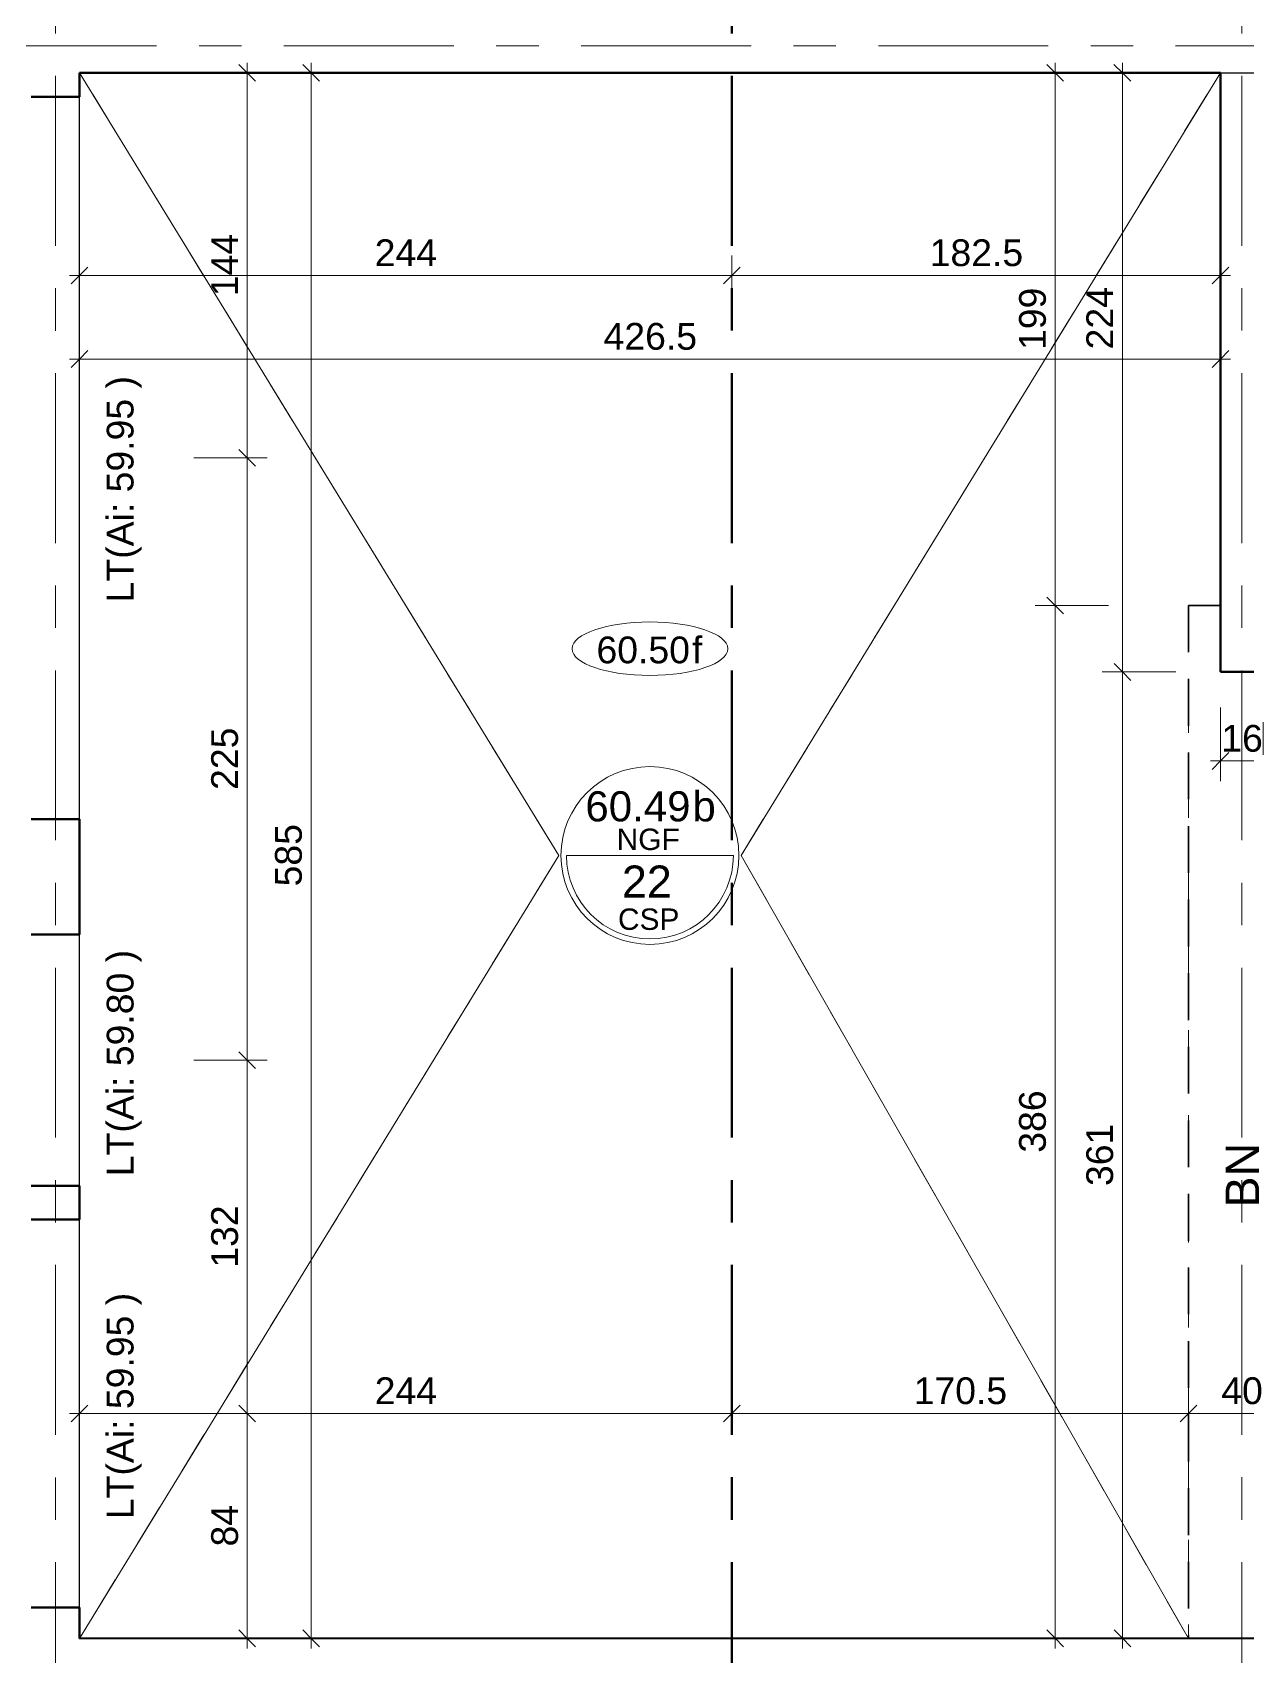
# Model space of a CAD drawing. Header units: metres. Extents: x 399 to 3028, y -427 to 863.
# Drawn here: x 410.5 to 415.04, y -404.84 to -398.77 of the extents above; entities that cross this region are included whole.
import ezdxf

# ---------------------------------------------------------------- set-up
doc = ezdxf.new("R2010")
doc.units = ezdxf.units.M
for name, pattern in [('Caché', [0.265, 0.175, -0.09]), ('Ligne de quadrillage', [1.11125, 0.635, -0.15875, 0.15875, -0.15875]), ('Tiret', [0.3175, 0.15875, -0.15875])]:
    doc.linetypes.add(name, pattern=pattern)
for name, color, linetype, lineweight in [('A-ANNO-DIMS', 211, 'Continuous', 9), ('A-ANNO-DIMS-50', 211, 'Continuous', 9), ('A-DETL', 90, 'Continuous', 18), ('A-FLOR', 192, 'Continuous', 18), ('A-WALL', 113, 'Continuous', 18), ('G-ANNO-DIMS', 111, 'Continuous', 9), ('G-ANNO-TEXT', 231, 'Continuous', 9), ('S-FLOR-SYMB', 171, 'Continuous', 9), ('S-GRID', 1, 'Continuous', 9)]:
    doc.layers.add(name, color=color, linetype=linetype, lineweight=lineweight)
doc.styles.add('Arial', font='arial.ttf', dxfattribs={"height": 0.1})
doc.styles.add('Arial_10', font='arial.ttf', dxfattribs={"height": 0.12})
doc.styles.add('Arial_11', font='arial.ttf', dxfattribs={"height": 0.125})
doc.styles.add('Arial_8', font='arial.ttf', dxfattribs={"height": 0.0016})
doc.styles.add('Arial_9', font='arial.ttf', dxfattribs={"height": 0.1125})
doc.dimstyles.new('AES-_COTATION_1_50', dxfattribs={"dimscale": 0.3048, "dimtxt": 0.102026, "dimasz": 0.205052, "dimexe": 0.246063, "dimexo": 0.0625, "dimgap": 0.016404, "dimtad": 1, "dimdec": 1, "dimlfac": 100, "dimrnd": 0.5, "dimdsep": 46, "dimtxsty": 'Arial', "dimblk1": 'OBLIQUE', "dimblk2": 'OBLIQUE', "dimsah": 1, "dimcen": 0.09, "dimdle": 0.123031, "dimazin": 0, "dimtfac": 1, "dimtdec": 4, "dimtix": 1, "dimtmove": 0, "dimatfit": 3, "dimfxl": 0.656168, "dimfxlon": 1, "dimtvp": 1, "dimtolj": 1, "dimtzin": 0, "dimarcsym": 2})
doc.dimstyles.new('AES-_COTATION_1_50_1', dxfattribs={"dimscale": 0.3048, "dimtxt": 0.102026, "dimasz": 0.205052, "dimexe": 0.246063, "dimexo": 0.0625, "dimgap": 0.016404, "dimtad": 1, "dimdec": 1, "dimlfac": 100, "dimrnd": 0.5, "dimdsep": 46, "dimtxsty": 'Arial', "dimblk1": 'OBLIQUE', "dimblk2": 'OBLIQUE', "dimsah": 1, "dimcen": 0.09, "dimdle": 0.123031, "dimazin": 0, "dimtfac": 1, "dimtdec": 4, "dimtix": 1, "dimtmove": 2, "dimatfit": 3, "dimfxl": 0.656168, "dimfxlon": 1, "dimtvp": 1, "dimtolj": 1, "dimtzin": 0, "dimarcsym": 2})
doc.dimstyles.new('AES-_COTATION_1_50_2', dxfattribs={"dimscale": 0.3048, "dimtxt": 0.102026, "dimasz": 0.205052, "dimexe": 0.246063, "dimexo": 0.0625, "dimgap": 0.016404, "dimtad": 1, "dimdec": 1, "dimlfac": 100, "dimrnd": 0.5, "dimdsep": 46, "dimtxsty": 'Arial', "dimblk1": 'OBLIQUE', "dimblk2": 'OBLIQUE', "dimsah": 1, "dimcen": 0.09, "dimdle": 0.123031, "dimazin": 0, "dimtfac": 1, "dimtdec": 4, "dimtix": 1, "dimtmove": 0, "dimatfit": 3, "dimfxl": 0.656168, "dimfxlon": 1, "dimtvp": 1, "dimtolj": 1, "dimtzin": 0, "dimarcsym": 2})
doc.dimstyles.new('AES-_COTATION_1_50_3', dxfattribs={"dimscale": 0.3048, "dimtxt": 0.102026, "dimasz": 0.205052, "dimexe": 0.246063, "dimexo": 0.0625, "dimgap": 0.016404, "dimtad": 1, "dimdec": 1, "dimlfac": 100, "dimrnd": 0.5, "dimdsep": 46, "dimtxsty": 'Arial', "dimblk1": 'OBLIQUE', "dimblk2": 'OBLIQUE', "dimsah": 1, "dimcen": 0.09, "dimdle": 0.123031, "dimazin": 0, "dimtfac": 1, "dimtdec": 4, "dimtix": 1, "dimtmove": 0, "dimatfit": 3, "dimfxl": 0.656168, "dimfxlon": 1, "dimtvp": 1, "dimtolj": 1, "dimtzin": 0, "dimarcsym": 2})

# ---------------------------------------------------------------- blocks, each defined once
blk = doc.blocks.new('AES-Etiquette Dalle CSP brut vide - Dalle bidirectionnelle-1778194-AES_EXE_BET_TZ_R_1_COF_0100-Plan coffrage PH R_1 Diffusion')
at = {"layer": 'S-FLOR-SYMB'}
blk.add_line((-0.00624, 0), (0.00624, 0), dxfattribs=at)
blk.add_circle((0, 0), 0.00665, dxfattribs=at)
blk.add_arc((0, 0), 0.00624, 180, 360, dxfattribs=at)
at = {"layer": 'S-FLOR-SYMB', "char_height": 0.0016, "attachment_point": 1, "style": 'Arial_8'}
for s, insert, width in [('NGF', (-0.00249, 0.00201), 0.0058523), ('CSP', (-0.00239, -0.00396), 0.005692)]:
    blk.add_mtext(s, dxfattribs=dict(at, insert=insert, width=width))
blk = doc.blocks.new('DIMBLOCK40-AES_EXE_BET_TZ_R_1_COF_0100-Plan coffrage PH R_1 Diffusion')
at = {"layer": 'A-ANNO-DIMS-50', "transparency": 16777216}
for p, q in [((411.0982, -403.9279), (411.3732, -403.9279)), ((411.2982, -403.9279), (411.0982, -403.9279)), ((411.2982, -403.9279), (411.267, -403.8967)), ((411.2982, -404.806), (411.2982, -403.9279)), ((411.2982, -403.9279), (411.3295, -403.9592)), ((411.2982, -404.7685), (411.267, -404.7372)), ((411.0982, -404.7685), (411.3732, -404.7685)), ((411.2982, -404.7685), (411.0982, -404.7685)), ((411.2982, -404.7685), (411.3295, -404.7997))]:
    blk.add_line(p, q, dxfattribs=at)
at = {"layer": 'A-ANNO-DIMS-50', "color": 0, "transparency": 16777216, "insert": (411.1634, -404.4251), "char_height": 0.1, "width": 0.184588, "attachment_point": 1, "rotation": 90, "line_spacing_factor": 0.941778, "style": 'Arial'}
blk.add_mtext('84', dxfattribs=at)
blk = doc.blocks.new('_Oblique')
at = {"color": 0, "linetype": 'ByBlock', "lineweight": -2}
blk.add_line((-0.5, -0.5), (0.5, 0.5), dxfattribs=at)
blk = doc.blocks.new('DIMBLOCK41-AES_EXE_BET_TZ_R_1_COF_0100-Plan coffrage PH R_1 Diffusion')
at = {"layer": 'A-ANNO-DIMS-50', "transparency": 16777216}
for p, q in [((411.0982, -402.6074), (411.3732, -402.6074)), ((411.2982, -402.6074), (411.0982, -402.6074)), ((411.2982, -402.6074), (411.267, -402.5761)), ((411.2982, -403.9279), (411.2982, -402.6074)), ((411.2982, -402.6074), (411.3295, -402.6386)), ((411.0982, -403.9279), (411.3732, -403.9279)), ((411.2982, -403.9279), (411.0982, -403.9279)), ((411.2982, -403.9279), (411.267, -403.8967)), ((411.2982, -403.9279), (411.3295, -403.9592))]:
    blk.add_line(p, q, dxfattribs=at)
at = {"layer": 'A-ANNO-DIMS-50', "color": 0, "transparency": 16777216, "insert": (411.1634, -403.383), "char_height": 0.1, "width": 0.276883, "attachment_point": 1, "rotation": 90, "line_spacing_factor": 0.941778, "style": 'Arial'}
blk.add_mtext('132', dxfattribs=at)
blk = doc.blocks.new('DIMBLOCK42-AES_EXE_BET_TZ_R_1_COF_0100-Plan coffrage PH R_1 Diffusion')
at = {"layer": 'A-ANNO-DIMS-50', "transparency": 16777216}
for p, q in [((411.0982, -400.356), (411.3732, -400.356)), ((411.2982, -400.356), (411.0982, -400.356)), ((411.2982, -400.356), (411.2669, -400.3248)), ((411.2982, -402.6074), (411.2982, -400.356)), ((411.2982, -400.356), (411.3294, -400.3873)), ((411.0982, -402.6074), (411.3732, -402.6074)), ((411.2982, -402.6074), (411.0982, -402.6074)), ((411.2982, -402.6074), (411.267, -402.5761)), ((411.2982, -402.6074), (411.3295, -402.6386))]:
    blk.add_line(p, q, dxfattribs=at)
at = {"layer": 'A-ANNO-DIMS-50', "color": 0, "transparency": 16777216, "insert": (411.1634, -401.5971), "char_height": 0.1, "width": 0.276883, "attachment_point": 1, "rotation": 90, "line_spacing_factor": 0.941778, "style": 'Arial'}
blk.add_mtext('225', dxfattribs=at)
blk = doc.blocks.new('DIMBLOCK43-AES_EXE_BET_TZ_R_1_COF_0100-Plan coffrage PH R_1 Diffusion')
at = {"layer": 'A-ANNO-DIMS-50', "transparency": 16777216}
for p, q in [((411.2981, -398.9163), (411.2669, -398.885)), ((411.2982, -400.356), (411.2981, -398.8788)), ((411.0981, -398.9163), (411.3731, -398.9162)), ((411.2981, -398.9163), (411.0981, -398.9163)), ((411.2981, -398.9163), (411.3294, -398.9475)), ((411.0982, -400.356), (411.3732, -400.356)), ((411.2982, -400.356), (411.0982, -400.356)), ((411.2982, -400.356), (411.2669, -400.3248)), ((411.2982, -400.356), (411.3294, -400.3873))]:
    blk.add_line(p, q, dxfattribs=at)
at = {"layer": 'A-ANNO-DIMS-50', "color": 0, "transparency": 16777216, "insert": (411.1633, -399.7515), "char_height": 0.1, "width": 0.276883, "attachment_point": 1, "rotation": 90, "line_spacing_factor": 0.941778, "style": 'Arial'}
blk.add_mtext('144', dxfattribs=at)
blk = doc.blocks.new('DIMBLOCK70-AES_EXE_BET_TZ_R_1_COF_0100-Plan coffrage PH R_1 Diffusion')
at = {"layer": 'A-ANNO-DIMS-50', "transparency": 16777216}
for p, q in [((414.57, -398.9162), (414.5387, -398.8849)), ((414.57, -401.1937), (414.57, -398.8787)), ((414.37, -398.9162), (414.645, -398.9162)), ((414.57, -398.9162), (414.37, -398.9162)), ((414.57, -398.9162), (414.6012, -398.9474)), ((414.57, -401.1562), (414.5388, -401.1249)), ((414.77, -401.1562), (414.495, -401.1562)), ((414.57, -401.1562), (414.6013, -401.1874)), ((414.57, -401.1562), (414.77, -401.1562))]:
    blk.add_line(p, q, dxfattribs=at)
at = {"layer": 'A-ANNO-DIMS-50', "color": 0, "transparency": 16777216, "insert": (414.4354, -399.9504), "char_height": 0.1, "width": 0.276883, "attachment_point": 1, "rotation": 90, "line_spacing_factor": 0.941778, "style": 'Arial'}
blk.add_mtext('224', dxfattribs=at)
blk = doc.blocks.new('DIMBLOCK71-AES_EXE_BET_TZ_R_1_COF_0100-Plan coffrage PH R_1 Diffusion')
at = {"layer": 'A-ANNO-DIMS-50', "transparency": 16777216}
for p, q in [((414.9367, -401.2889), (414.9367, -401.5639)), ((414.9367, -401.4889), (414.9367, -401.2889)), ((415.0967, -401.2889), (415.0967, -401.5639)), ((415.0967, -401.4889), (415.0967, -401.2889)), ((414.9367, -401.4889), (414.968, -401.4577)), ((415.0967, -401.4889), (415.128, -401.4577)), ((414.8992, -401.4889), (415.1342, -401.4889)), ((414.9367, -401.4889), (414.9055, -401.5202)), ((415.0967, -401.4889), (415.0655, -401.5202))]:
    blk.add_line(p, q, dxfattribs=at)
at = {"layer": 'A-ANNO-DIMS-50', "color": 0, "transparency": 16777216, "insert": (414.9398, -401.3541), "char_height": 0.1, "width": 0.184588, "attachment_point": 1, "rotation": 0, "line_spacing_factor": 0.941778, "style": 'Arial'}
blk.add_mtext('16', dxfattribs=at)
blk = doc.blocks.new('DIMBLOCK75-AES_EXE_BET_TZ_R_1_COF_0100-Plan coffrage PH R_1 Diffusion')
at = {"layer": 'A-ANNO-DIMS-50', "transparency": 16777216}
for p, q in [((411.5368, -398.9162), (411.5056, -398.885)), ((411.5369, -404.806), (411.5368, -398.8787)), ((411.3368, -398.9162), (411.6118, -398.9162)), ((411.5368, -398.9162), (411.3368, -398.9162)), ((411.5368, -398.9162), (411.5681, -398.9475)), ((411.5369, -404.7685), (411.5057, -404.7372)), ((411.3369, -404.7685), (411.6119, -404.7685)), ((411.5369, -404.7685), (411.3369, -404.7685)), ((411.5369, -404.7685), (411.5682, -404.7997))]:
    blk.add_line(p, q, dxfattribs=at)
at = {"layer": 'A-ANNO-DIMS-50', "color": 0, "transparency": 16777216, "insert": (411.402, -401.9577), "char_height": 0.1, "width": 0.276883, "attachment_point": 1, "rotation": 90, "line_spacing_factor": 0.941778, "style": 'Arial'}
blk.add_mtext('585', dxfattribs=at)
blk = doc.blocks.new('DIMBLOCK638-AES_EXE_BET_TZ_R_1_COF_0100-Plan coffrage PH R_1 Diffusion')
at = {"layer": 'A-ANNO-DIMS-50', "transparency": 16777216}
for p, q in [((414.5186, -400.9072), (414.2436, -400.9072)), ((414.3186, -400.9072), (414.2874, -400.8759)), ((414.3186, -400.8697), (414.3186, -404.8059)), ((414.3186, -400.9072), (414.3499, -400.9384)), ((414.3186, -400.9072), (414.5186, -400.9072)), ((414.3186, -404.7684), (414.2874, -404.7372)), ((414.5186, -404.7684), (414.2436, -404.7684)), ((414.3186, -404.7684), (414.3499, -404.7997)), ((414.3186, -404.7684), (414.5186, -404.7684))]:
    blk.add_line(p, q, dxfattribs=at)
at = {"layer": 'A-ANNO-DIMS-50', "color": 0, "transparency": 16777216, "insert": (414.1838, -402.9532), "char_height": 0.1, "width": 0.276883, "attachment_point": 1, "rotation": 90, "line_spacing_factor": 0.941778, "style": 'Arial'}
blk.add_mtext('386', dxfattribs=at)
blk = doc.blocks.new('DIMBLOCK639-AES_EXE_BET_TZ_R_1_COF_0100-Plan coffrage PH R_1 Diffusion')
at = {"layer": 'A-ANNO-DIMS-50', "transparency": 16777216}
for p, q in [((414.3186, -398.9162), (414.2874, -398.8849)), ((414.3186, -400.9447), (414.3186, -398.8787)), ((414.1186, -398.9162), (414.3936, -398.9162)), ((414.3186, -398.9162), (414.1186, -398.9162)), ((414.3186, -398.9162), (414.3499, -398.9474)), ((414.5186, -400.9072), (414.2436, -400.9072)), ((414.3186, -400.9072), (414.2874, -400.8759)), ((414.3186, -400.9072), (414.3499, -400.9384)), ((414.3186, -400.9072), (414.5186, -400.9072))]:
    blk.add_line(p, q, dxfattribs=at)
at = {"layer": 'A-ANNO-DIMS-50', "color": 0, "transparency": 16777216, "insert": (414.1838, -399.9526), "char_height": 0.1, "width": 0.276883, "attachment_point": 1, "rotation": 90, "line_spacing_factor": 0.941778, "style": 'Arial'}
blk.add_mtext('199', dxfattribs=at)
blk = doc.blocks.new('DIMBLOCK721-AES_EXE_BET_TZ_R_1_COF_0100-Plan coffrage PH R_1 Diffusion')
at = {"layer": 'A-ANNO-DIMS-50', "transparency": 16777216}
for p, q in [((414.57, -401.1562), (414.5388, -401.1249)), ((414.5701, -404.8059), (414.57, -401.1187)), ((414.77, -401.1562), (414.495, -401.1562)), ((414.57, -401.1562), (414.6013, -401.1874)), ((414.57, -401.1562), (414.77, -401.1562)), ((414.5701, -404.7684), (414.5388, -404.7372)), ((414.3701, -404.7684), (414.6451, -404.7684)), ((414.5701, -404.7684), (414.3701, -404.7684)), ((414.5701, -404.7684), (414.6013, -404.7997))]:
    blk.add_line(p, q, dxfattribs=at)
at = {"layer": 'A-ANNO-DIMS-50', "color": 0, "transparency": 16777216, "insert": (414.4352, -403.0777), "char_height": 0.1, "width": 0.276883, "attachment_point": 1, "rotation": 90, "line_spacing_factor": 0.941778, "style": 'Arial'}
blk.add_mtext('361', dxfattribs=at)
blk = doc.blocks.new('DIMBLOCK739-AES_EXE_BET_TZ_R_1_COF_0100-Plan coffrage PH R_1 Diffusion')
at = {"layer": 'A-ANNO-DIMS-50', "transparency": 16777216}
for p, q in [((413.1095, -399.8739), (413.1095, -399.5989)), ((414.9367, -399.8739), (414.9367, -399.5989)), ((413.1095, -399.6739), (413.0782, -399.7051)), ((413.1095, -399.6739), (413.1407, -399.6426)), ((414.9742, -399.6739), (413.1095, -399.6739)), ((413.1095, -399.6739), (413.1095, -399.8739)), ((414.9367, -399.6739), (414.9055, -399.7051)), ((414.9367, -399.6739), (414.968, -399.6426)), ((414.9367, -399.6739), (414.9367, -399.8739))]:
    blk.add_line(p, q, dxfattribs=at)
at = {"layer": 'A-ANNO-DIMS-50', "color": 0, "transparency": 16777216, "insert": (413.8496, -399.539), "char_height": 0.1, "width": 0.416266, "attachment_point": 1, "rotation": 0, "line_spacing_factor": 0.941778, "style": 'Arial'}
blk.add_mtext('182.5', dxfattribs=at)
blk = doc.blocks.new('DIMBLOCK740-AES_EXE_BET_TZ_R_1_COF_0100-Plan coffrage PH R_1 Diffusion')
at = {"layer": 'A-ANNO-DIMS-50', "transparency": 16777216}
for p, q in [((410.6707, -399.8739), (410.6707, -399.5989)), ((413.1095, -399.8739), (413.1095, -399.5989)), ((413.1095, -399.6739), (410.6332, -399.6739)), ((410.6707, -399.6739), (410.6395, -399.7051)), ((410.6707, -399.6739), (410.702, -399.6426)), ((410.6707, -399.6739), (410.6707, -399.8739)), ((413.1095, -399.6739), (413.0782, -399.7051)), ((413.1095, -399.6739), (413.1407, -399.6426)), ((413.1095, -399.6739), (413.1095, -399.8739))]:
    blk.add_line(p, q, dxfattribs=at)
at = {"layer": 'A-ANNO-DIMS-50', "color": 0, "transparency": 16777216, "insert": (411.7747, -399.539), "char_height": 0.1, "width": 0.276883, "attachment_point": 1, "rotation": 0, "line_spacing_factor": 0.941778, "style": 'Arial'}
blk.add_mtext('244', dxfattribs=at)
blk = doc.blocks.new('DIMBLOCK743-AES_EXE_BET_TZ_R_1_COF_0100-Plan coffrage PH R_1 Diffusion')
at = {"layer": 'A-ANNO-DIMS-50', "transparency": 16777216}
for p, q in [((410.6708, -400.1863), (410.6708, -399.9113)), ((414.9367, -400.1863), (414.9367, -399.9113)), ((414.9742, -399.9863), (410.6333, -399.9863)), ((410.6708, -399.9863), (410.6395, -400.0175)), ((410.6708, -399.9863), (410.702, -399.955)), ((410.6708, -399.9863), (410.6708, -400.1863)), ((414.9367, -399.9863), (414.9055, -400.0175)), ((414.9367, -399.9863), (414.968, -399.955)), ((414.9367, -399.9863), (414.9367, -400.1863))]:
    blk.add_line(p, q, dxfattribs=at)
at = {"layer": 'A-ANNO-DIMS-50', "color": 0, "transparency": 16777216, "insert": (412.6303, -399.8515), "char_height": 0.1, "width": 0.416266, "attachment_point": 1, "rotation": 0, "line_spacing_factor": 0.941778, "style": 'Arial'}
blk.add_mtext('426.5', dxfattribs=at)
blk = doc.blocks.new('DIMBLOCK748-AES_EXE_BET_TZ_R_1_COF_0100-Plan coffrage PH R_1 Diffusion')
at = {"layer": 'A-ANNO-DIMS-50', "transparency": 16777216}
for p, q in [((414.8167, -404.1277), (414.8167, -403.8527)), ((415.2167, -404.1277), (415.2167, -403.8527)), ((415.2167, -403.9277), (414.7792, -403.9277)), ((414.8167, -403.9277), (414.7855, -403.9589)), ((414.8167, -403.9277), (414.848, -403.8964)), ((414.8167, -403.9277), (414.8167, -404.1277)), ((415.2167, -403.9277), (415.1855, -403.9589)), ((415.2167, -403.9277), (415.248, -403.8964)), ((415.2167, -403.9277), (415.2167, -404.1277))]:
    blk.add_line(p, q, dxfattribs=at)
at = {"layer": 'A-ANNO-DIMS-50', "color": 0, "transparency": 16777216, "insert": (414.9398, -403.7929), "char_height": 0.1, "width": 0.184588, "attachment_point": 1, "rotation": 0.00085, "line_spacing_factor": 0.941778, "style": 'Arial'}
blk.add_mtext('40', dxfattribs=at)
blk = doc.blocks.new('DIMBLOCK771-AES_EXE_BET_TZ_R_1_COF_0100-Plan coffrage PH R_1 Diffusion')
at = {"layer": 'A-ANNO-DIMS-50', "transparency": 16777216}
for p, q in [((410.6708, -403.7277), (410.6708, -404.0027)), ((410.6708, -403.9277), (410.6708, -403.7277)), ((413.1095, -403.7277), (413.1095, -404.0027)), ((413.1095, -403.9277), (413.1095, -403.7277)), ((410.6333, -403.9277), (413.1095, -403.9277)), ((410.6708, -403.9277), (410.6396, -403.959)), ((410.6708, -403.9277), (410.7021, -403.8965)), ((413.1095, -403.9277), (413.0783, -403.959)), ((413.1095, -403.9277), (413.1408, -403.8965))]:
    blk.add_line(p, q, dxfattribs=at)
at = {"layer": 'A-ANNO-DIMS-50', "color": 0, "transparency": 16777216, "insert": (411.7748, -403.7929), "char_height": 0.1, "width": 0.276883, "attachment_point": 1, "rotation": 0.00085, "line_spacing_factor": 0.941778, "style": 'Arial'}
blk.add_mtext('244', dxfattribs=at)
blk = doc.blocks.new('DIMBLOCK772-AES_EXE_BET_TZ_R_1_COF_0100-Plan coffrage PH R_1 Diffusion')
at = {"layer": 'A-ANNO-DIMS-50', "transparency": 16777216}
for p, q in [((413.1095, -403.7277), (413.1095, -404.0027)), ((413.1095, -403.9277), (413.1095, -403.7277)), ((414.8167, -403.7277), (414.8167, -404.0027)), ((414.8167, -403.9277), (414.8167, -403.7277)), ((413.1095, -403.9277), (413.0783, -403.959)), ((413.1095, -403.9277), (413.1408, -403.8965)), ((413.1095, -403.9277), (414.8542, -403.9277)), ((414.8167, -403.9277), (414.7855, -403.9589)), ((414.8167, -403.9277), (414.848, -403.8964))]:
    blk.add_line(p, q, dxfattribs=at)
at = {"layer": 'A-ANNO-DIMS-50', "color": 0, "transparency": 16777216, "insert": (413.7897, -403.7929), "char_height": 0.1, "width": 0.416266, "attachment_point": 1, "rotation": 0.00085, "line_spacing_factor": 0.941778, "style": 'Arial'}
blk.add_mtext('170.5', dxfattribs=at)

msp = doc.modelspace()

# ---------------------------------------------------------------- linework, layer by layer
at = {"layer": 'A-DETL', "color": 51}
for p, q in [((412.4629, -401.8422), (410.6707, -398.9161)), ((413.1447, -401.8422), (414.9367, -398.9162)), ((412.4629, -401.8422), (410.6708, -404.7685)), ((414.8167, -404.7691), (413.1447, -401.8422))]:
    msp.add_line(p, q, dxfattribs=at)
at = {"layer": 'A-DETL', "linetype": 'Tiret'}
for p, q in [((412.4629, -401.8422), (410.6707, -398.9161)), ((413.1447, -401.8422), (414.9367, -398.9162)), ((414.8167, -400.9072), (414.8167, -404.7691)), ((414.8167, -400.9072), (414.9367, -400.9072)), ((412.4629, -401.8422), (410.6708, -404.7685)), ((414.8167, -404.7691), (413.1447, -401.8422))]:
    msp.add_line(p, q, dxfattribs=at)
at = {"layer": 'A-DETL', "linetype": 'Caché', "lineweight": 35}
for q in [(414.8167, -404.7691), (414.9367, -400.9072)]:
    msp.add_line((414.8167, -400.9072), q, dxfattribs=at)
at = {"layer": 'A-DETL', "color": 51}
msp.add_ellipse((412.8037, -401.0692), major_axis=(0.2909, 0), ratio=0.343791, dxfattribs=at)
at = {"layer": 'A-FLOR', "color": 31, "lineweight": 25}
for p, q in [((410.6707, -398.9163), (421.7907, -398.9161)), ((410.6708, -404.7685), (410.6707, -398.9163)), ((421.7908, -404.7683), (410.6708, -404.7685))]:
    msp.add_line(p, q, dxfattribs=at)
at = {"layer": 'A-WALL', "color": 2, "lineweight": 50}
for p, q in [((414.9367, -398.9162), (410.6707, -398.9163)), ((410.6707, -398.9163), (410.6707, -399.0061)), ((414.9367, -401.1562), (414.9367, -398.9162)), ((410.6707, -399.0061), (410.4907, -399.0061)), ((415.0967, -401.1562), (414.9367, -401.1562)), ((410.4908, -401.7061), (410.6708, -401.7061)), ((410.6708, -401.7061), (410.6708, -402.1374)), ((410.6708, -402.1374), (410.4908, -402.1374)), ((410.4908, -403.0774), (410.6708, -403.0774)), ((410.6708, -403.0774), (410.6708, -403.2029)), ((410.6708, -403.2029), (410.4908, -403.2029)), ((410.4908, -404.6529), (410.6708, -404.6529)), ((410.6708, -404.6529), (410.6708, -404.7685)), ((410.6708, -404.7685), (421.7908, -404.7683))]:
    msp.add_line(p, q, dxfattribs=at)
at = {"layer": 'A-WALL', "color": 3, "lineweight": 25}
for p, q in [((410.6708, -401.7061), (410.6707, -399.0061)), ((410.6708, -403.0774), (410.6708, -402.1374)), ((410.6708, -404.6529), (410.6708, -403.2029))]:
    msp.add_line(p, q, dxfattribs=at)
at = {"layer": 'G-ANNO-DIMS'}
for p, q in [((410.6708, -400.1572), (410.6708, -400.1572)), ((410.6708, -400.1572), (410.6708, -400.1572)), ((410.6708, -402.3216), (410.6708, -402.3022)), ((410.6708, -402.3216), (410.6708, -402.3216)), ((410.6708, -403.5841), (410.6708, -403.5841)), ((410.6708, -403.5841), (410.6708, -403.5841))]:
    msp.add_line(p, q, dxfattribs=at)
at = {"layer": 'S-GRID', "linetype": 'Ligne de quadrillage'}
for p, q in [((410.5811, -424.0104), (410.5805, -380.1749)), ((415.0167, -424.0103), (415.0167, -380.1749)), ((402.5455, -398.8152), (426.9216, -398.8148))]:
    msp.add_line(p, q, dxfattribs=at)
at = {"layer": 'S-GRID', "linetype": 'Ligne de quadrillage', "lineweight": 100}
msp.add_line((413.1098, -424.0103), (413.1092, -380.1749), dxfattribs=at)

# ---------------------------------------------------------------- block references
at = {"layer": 'S-FLOR-SYMB', "xscale": 49.99999999999997, "yscale": 49.99999999999997, "zscale": 49.99999999999997}
msp.add_blockref('AES-Etiquette Dalle CSP brut vide - Dalle bidirectionnelle-1778194-AES_EXE_BET_TZ_R_1_COF_0100-Plan coffrage PH R_1 Diffusion', (412.8037, -401.8422), dxfattribs=at)

# ---------------------------------------------------------------- texts
at = {"layer": 'G-ANNO-DIMS', "char_height": 0.1, "width": 1.011239, "attachment_point": 1, "rotation": 90, "line_spacing_factor": 0.941778, "style": 'Arial'}
for s, insert in [('LT(Ai: 59.95 )', (410.7729, -400.8961)), ('LT(Ai: 59.80 )', (410.7729, -403.0411)), ('LT(Ai: 59.95 )', (410.7729, -404.323))]:
    msp.add_mtext(s, dxfattribs=dict(at, insert=insert))
at = {"layer": 'G-ANNO-TEXT', "color": 41, "char_height": 0.1, "attachment_point": 1, "style": 'Arial'}
for s, insert, width in [('60.50', (412.6038, -401.0237), 0.432911), ('\\fArial|b0|i0|c178|p34|;f', (412.961, -401.0237), 0.05211)]:
    msp.add_mtext(s, dxfattribs=dict(at, insert=insert, width=width))
at = {"layer": 'G-ANNO-TEXT', "color": 7, "insert": (414.9563, -403.1584), "char_height": 0.125, "width": 0.292616, "attachment_point": 1, "rotation": 90, "style": 'Arial_11'}
msp.add_mtext('BN', dxfattribs=at)
at = {"layer": 'S-FLOR-SYMB', "attachment_point": 1}
for s, insert, char_height, width, style in [('60.49', (412.5623, -401.6021), 0.1125, 0.485021, 'Arial_9'), ('\\fArial|b0|i0|c178|p34|;b', (412.9625, -401.6021), 0.1125, 0.108228, 'Arial_9'), ('22', (412.699, -401.8797), 0.12, 0.224472, 'Arial_10')]:
    msp.add_mtext(s, dxfattribs=dict(at, insert=insert, char_height=char_height, width=width, style=style))

# ---------------------------------------------------------------- dimensions: what is measured, and where the dimension line sits
at = {"layer": 'A-ANNO-DIMS'}
for base, p1, p2, angle, dimstyle, override, picture, middle in [((411.2981, -398.9163), (411.0982, -400.356), (411.0981, -398.9163), 270.00102, 'AES-_COTATION_1_50', {"dimpost": '<>', "dimfxl": 1.439795}, 'DIMBLOCK43-AES_EXE_BET_TZ_R_1_COF_0100-Plan coffrage PH R_1 Diffusion', (411.3534, -399.6361)), ((411.5368, -398.9162), (411.3369, -404.7685), (411.3368, -398.9163), 270.00102, 'AES-_COTATION_1_50', {"dimpost": '<>', "dimfxl": 5.852231}, 'DIMBLOCK75-AES_EXE_BET_TZ_R_1_COF_0100-Plan coffrage PH R_1 Diffusion', (411.5929, -401.8424)), ((410.6707, -399.6739), (413.1095, -399.8739), (410.6707, -399.8739), 0, 'AES-_COTATION_1_50_3', {"dimpost": '<>', "dimfxl": 2.438715}, 'DIMBLOCK740-AES_EXE_BET_TZ_R_1_COF_0100-Plan coffrage PH R_1 Diffusion', (411.8901, -399.6186)), ((413.1095, -399.6739), (414.9367, -399.8739), (413.1095, -399.8739), 0, 'AES-_COTATION_1_50_3', {"dimpost": '<>', "dimfxl": 1.827245}, 'DIMBLOCK739-AES_EXE_BET_TZ_R_1_COF_0100-Plan coffrage PH R_1 Diffusion', (414.0231, -399.6178)), ((410.6708, -399.9863), (414.9367, -400.1863), (410.6708, -400.1863), 0, 'AES-_COTATION_1_50_3', {"dimpost": '<>', "dimfxl": 4.265956}, 'DIMBLOCK743-AES_EXE_BET_TZ_R_1_COF_0100-Plan coffrage PH R_1 Diffusion', (412.8037, -399.9302)), ((411.2982, -400.356), (411.0982, -402.6074), (411.0982, -400.356), 270.00102, 'AES-_COTATION_1_50', {"dimpost": '<>', "dimfxl": 2.251316}, 'DIMBLOCK42-AES_EXE_BET_TZ_R_1_COF_0100-Plan coffrage PH R_1 Diffusion', (411.3542, -401.4817)), ((414.3186, -404.7684), (414.5186, -400.9072), (414.5186, -404.7684), 90, 'AES-_COTATION_1_50_2', {"dimpost": '<>', "dimfxl": 3.861244}, 'DIMBLOCK638-AES_EXE_BET_TZ_R_1_COF_0100-Plan coffrage PH R_1 Diffusion', (414.2625, -402.8378)), ((414.57, -401.1562), (414.3701, -404.7684), (414.77, -401.1562), 270.00102, 'AES-_COTATION_1_50_3', {"dimpost": '<>', "dimfxl": 3.634313}, 'DIMBLOCK721-AES_EXE_BET_TZ_R_1_COF_0100-Plan coffrage PH R_1 Diffusion', (414.6261, -402.9623)), ((415.0967, -401.4889), (414.9367, -401.2889), (415.0967, -401.2889), 0, 'AES-_COTATION_1_50', {"dimpost": '<>', "dimfxl": 0.16}, 'DIMBLOCK71-AES_EXE_BET_TZ_R_1_COF_0100-Plan coffrage PH R_1 Diffusion', (415.0167, -401.4329)), ((411.29821, -402.60736), (411.09823, -403.92792), (411.09821, -402.60737), 270.00102, 'AES-_COTATION_1_50', {"dimpost": '<>', "dimfxl": 1.320558}, 'DIMBLOCK41-AES_EXE_BET_TZ_R_1_COF_0100-Plan coffrage PH R_1 Diffusion', (411.35431, -403.26764)), ((413.1095, -403.9277), (410.6708, -403.7277), (413.1095, -403.7277), 0.00085, 'AES-_COTATION_1_50_3', {"dimpost": '<>', "dimfxl": 2.438715}, 'DIMBLOCK771-AES_EXE_BET_TZ_R_1_COF_0100-Plan coffrage PH R_1 Diffusion', (411.8902, -403.8725)), ((414.8167, -403.9277), (413.1095, -403.7277), (414.8167, -403.7277), 0.00085, 'AES-_COTATION_1_50_3', {"dimpost": '<>', "dimfxl": 1.707182}, 'DIMBLOCK772-AES_EXE_BET_TZ_R_1_COF_0100-Plan coffrage PH R_1 Diffusion', (413.9631, -403.8716)), ((414.8167, -403.9277), (415.2167, -404.1277), (414.8167, -404.1277), 0.00085, 'AES-_COTATION_1_50_3', {"dimpost": '<>', "dimfxl": 0.4}, 'DIMBLOCK748-AES_EXE_BET_TZ_R_1_COF_0100-Plan coffrage PH R_1 Diffusion', (415.0167, -403.8716)), ((411.2982, -403.9279), (411.0982, -404.7685), (411.0982, -403.9279), 270.00102, 'AES-_COTATION_1_50', {"dimpost": '<>', "dimfxl": 0.840561}, 'DIMBLOCK40-AES_EXE_BET_TZ_R_1_COF_0100-Plan coffrage PH R_1 Diffusion', (411.3543, -404.3482))]:
    dim = msp.add_linear_dim(base=base, p1=p1, p2=p2, angle=angle, dimstyle=dimstyle, override=override, dxfattribs=at)
    dim.commit()
    dim.dimension.update_dxf_attribs({"geometry": picture, "text_midpoint": middle})
for base, p1, p2, angle, override, picture, middle in [((414.3186, -398.9162), (414.5186, -400.9072), (414.1186, -398.9162), 90, {"dimpost": '<>', "dimfxl": 2.030771}, 'DIMBLOCK639-AES_EXE_BET_TZ_R_1_COF_0100-Plan coffrage PH R_1 Diffusion', (414.2504, -399.8141)), ((414.57, -398.9162), (414.77, -401.1562), (414.37, -398.9162), 270.00102, {"dimpost": '<>', "dimfxl": 2.275435}, 'DIMBLOCK70-AES_EXE_BET_TZ_R_1_COF_0100-Plan coffrage PH R_1 Diffusion', (414.5021, -399.8119))]:
    dim = msp.add_linear_dim(base=base, p1=p1, p2=p2, angle=angle, dimstyle='AES-_COTATION_1_50_1', override=override, dxfattribs=at)
    dim.commit()
    dim.dimension.update_dxf_attribs({"geometry": picture, "text_midpoint": middle, "dimtype": 160, "text_rotation": 90})

doc.saveas('drawing.dxf')
